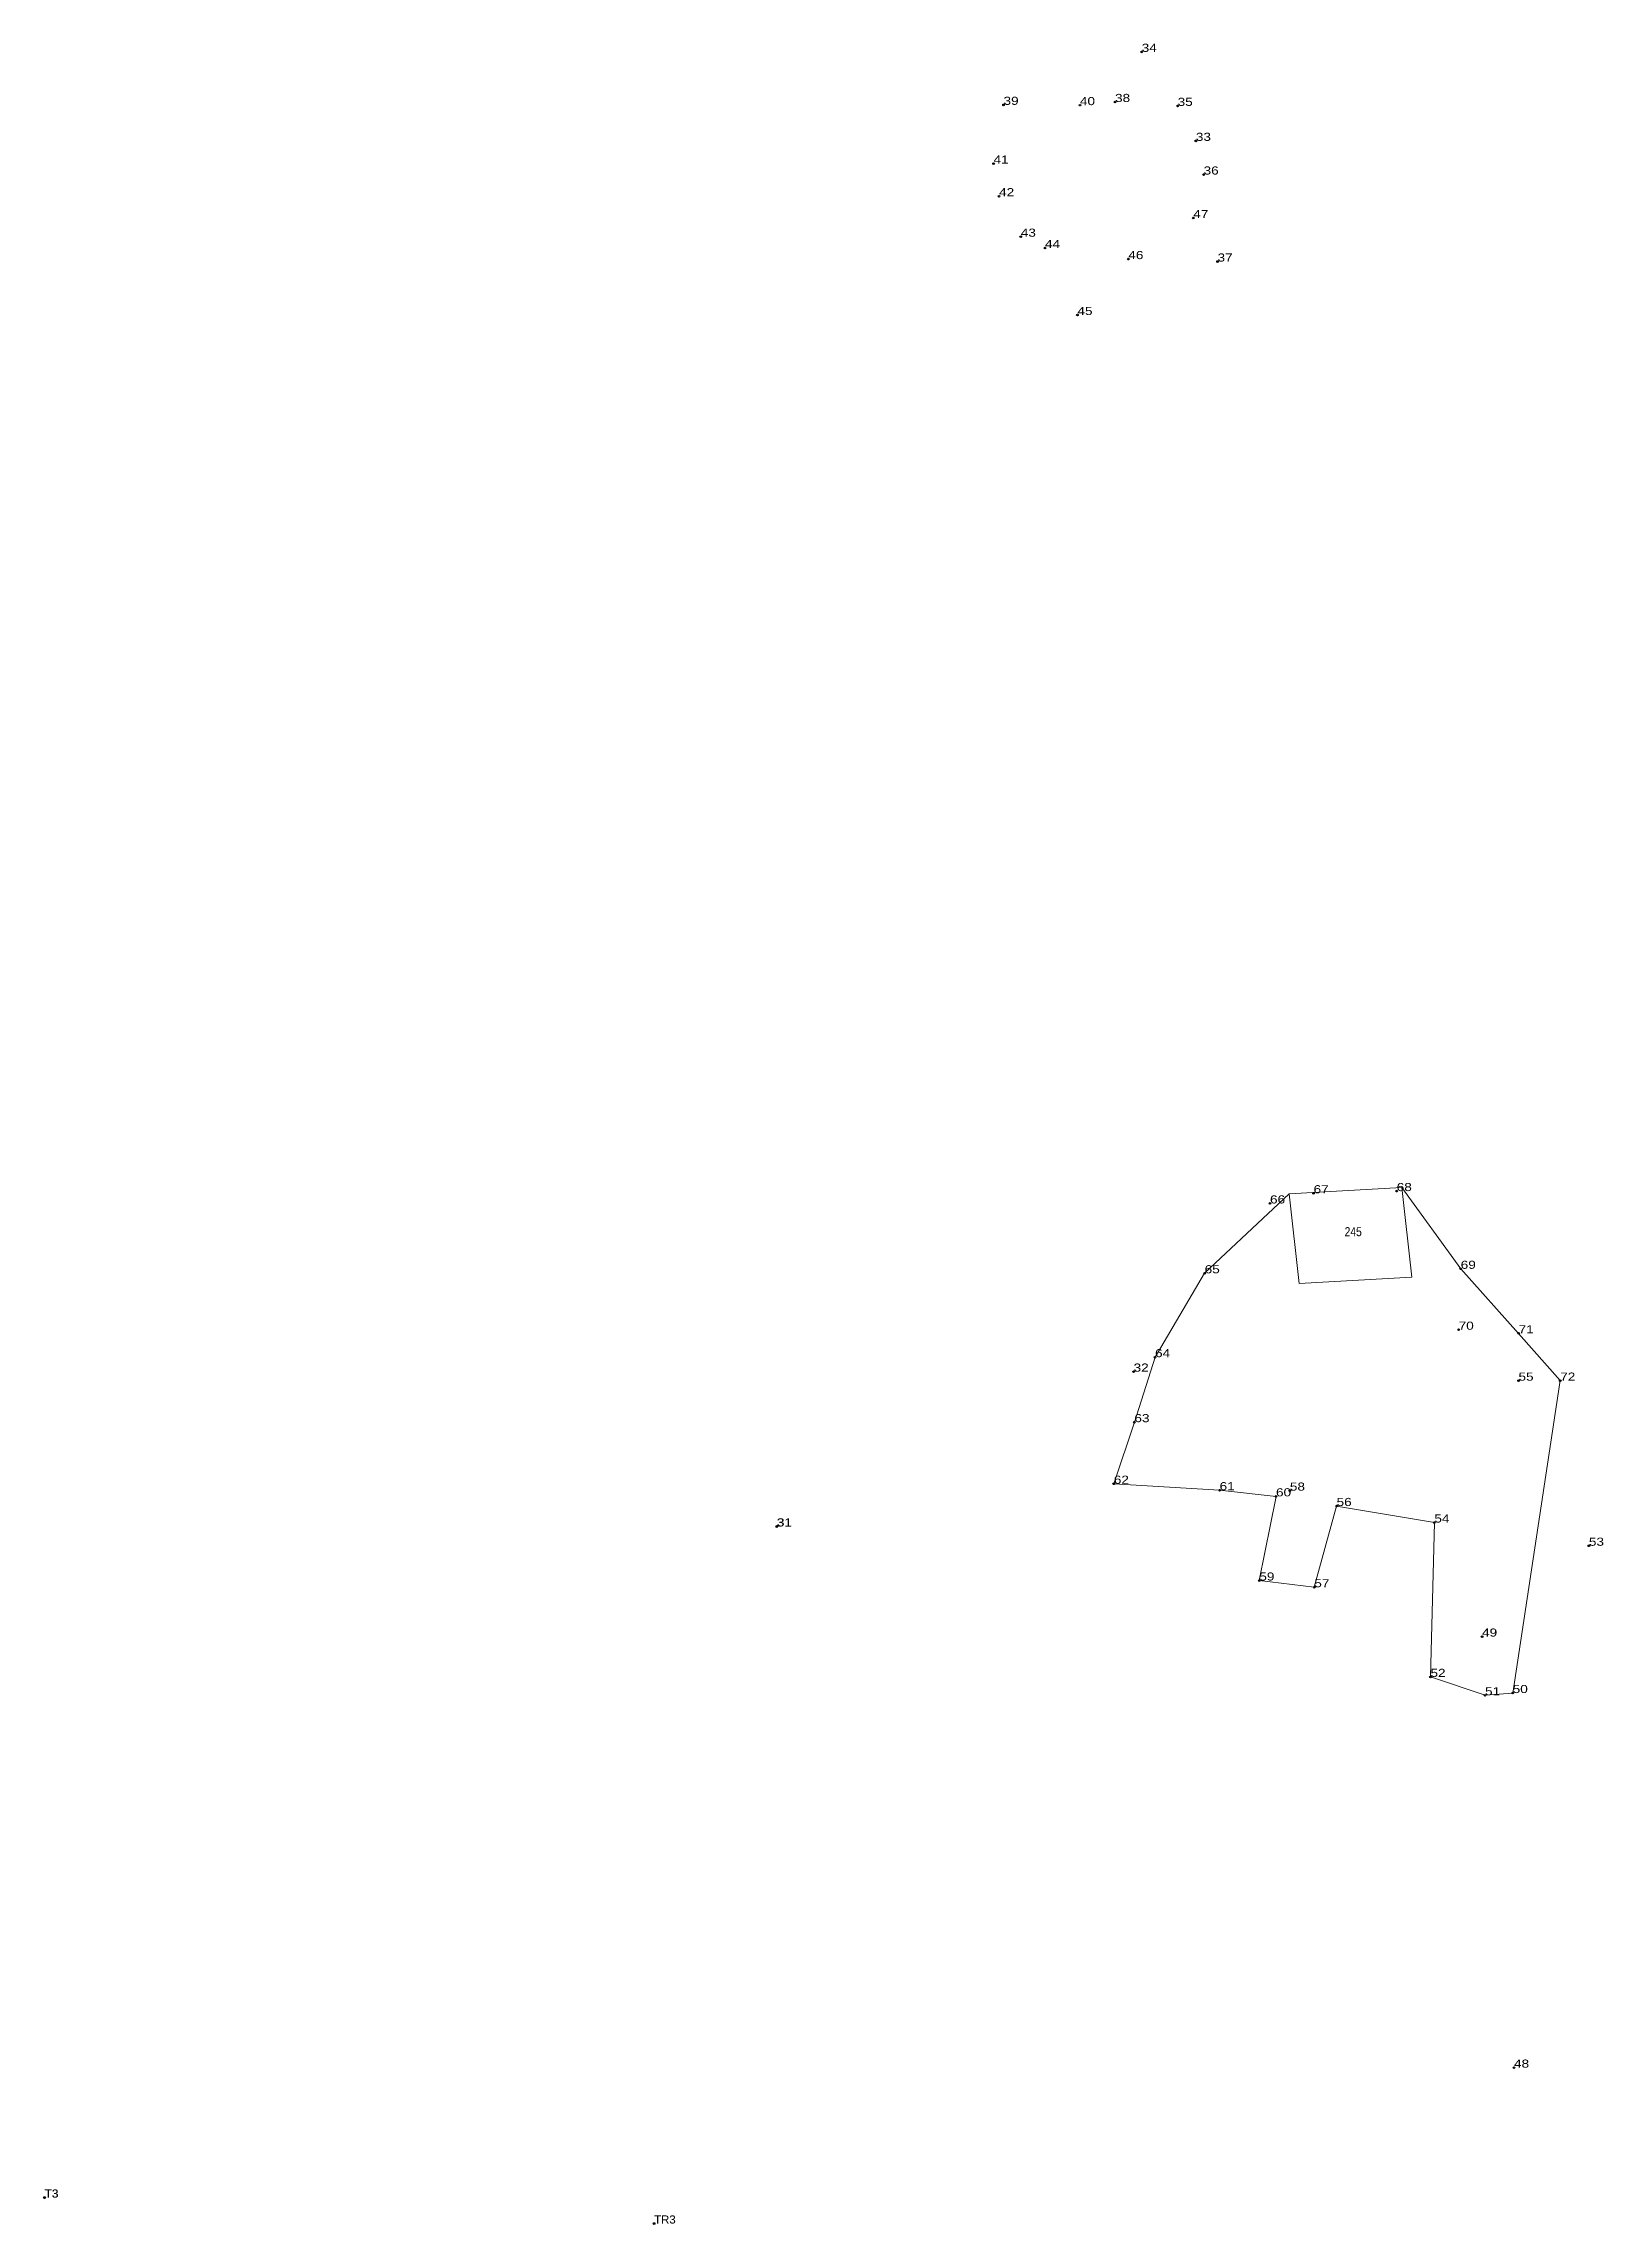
# Model space of a CAD drawing. Header units: metres. Extents: x 538671 to 539016, y 1836835 to 1837318.
import ezdxf
from ezdxf.enums import TextEntityAlignment as Align

# ---------------------------------------------------------------- set-up
doc = ezdxf.new("R2010")
doc.units = ezdxf.units.M
doc.header["$LTSCALE"] = 0.72
doc.header["$PDMODE"] = 32
doc.header["$PDSIZE"] = 0.36
doc.layers.add('10', color=7, linetype='Continuous', lineweight=13)
doc.layers.add('12', color=7, linetype='Continuous')
doc.layers.add('7', color=7, linetype='Continuous')

msp = doc.modelspace()

# ---------------------------------------------------------------- linework, layer by layer
at = {"layer": '10'}
for p, q in [((538997.71, 1837032.02), (539006.93, 1837021.54)), ((539006.93, 1837021.54), (538996.4, 1836952.34))]:
    msp.add_line(p, q, dxfattribs=at)
for points in [[(538908.02, 1836998.7), (538912.58, 1837012.34), (538917.16, 1837026.74), (538928.15, 1837045.32), (538946.84, 1837062.94)], [(538946.84, 1837062.94), (538971.8, 1837064.32), (538974.05, 1837044.45)], [(538946.84, 1837062.94), (538949.09, 1837043.07), (538974.05, 1837044.45)], [(538971.8, 1837064.32), (538984.88, 1837046.31), (538997.71, 1837032.02)], [(538908.02, 1836998.7), (538931.46, 1836997.27), (538943.96, 1836995.91), (538940.26, 1836977.26), (538952.44, 1836975.77), (538957.38, 1836993.77), (538979.04, 1836990.11), (538978.18, 1836955.91), (538990.27, 1836951.84), (538996.4, 1836952.34)]]:
    msp.add_lwpolyline(points, dxfattribs=at)
at = {"layer": '12'}
for p in [(538942.63, 1837060.79), (538952.28, 1837063.04), (538970.7, 1837063.53), (538984.88, 1837046.31), (538928.15, 1837045.32), (538984.42, 1837032.82), (538997.71, 1837032.02), (538917.16, 1837026.74), (538912.4, 1837023.54), (538912.4, 1837023.52), (538997.68, 1837021.53), (539006.93, 1837021.54), (538912.58, 1837012.34), (538908.02, 1836998.7), (538931.46, 1836997.27), (538943.96, 1836995.91), (538947.03, 1836997.18), (538957.38, 1836993.77), (538833.33, 1836989.23), (538833.39, 1836989.26), (538979.04, 1836990.11), (539013.28, 1836984.97), (538940.26, 1836977.26), (538952.44, 1836975.77), (538989.6, 1836964.85), (538989.62, 1836964.84), (538978.18, 1836955.91), (538990.27, 1836951.84), (538996.4, 1836952.34), (538996.69, 1836869.36), (538996.69, 1836869.35), (538671.08, 1836840.59), (538671.12, 1836840.59), (538671.13, 1836840.59), (538806.17, 1836834.83), (538806.18, 1836834.83)]:
    msp.add_point(p, dxfattribs=at)
at = {"layer": '7'}
for p in [(538914.2, 1837315.88), (538883.58, 1837304.14), (538900.51, 1837304.07), (538908.29, 1837304.77), (538922.16, 1837303.91), (538926.2, 1837296.16), (538881.37, 1837291.13), (538927.91, 1837288.7), (538882.6, 1837283.9), (538925.63, 1837279.06), (538887.41, 1837274.93), (538892.78, 1837272.43), (538911.23, 1837269.97), (538931, 1837269.43), (538899.96, 1837257.58)]:
    msp.add_point(p, dxfattribs=at)

# ---------------------------------------------------------------- texts
at = {"layer": '10', "width": 0.85}
msp.add_text('245', height=2, dxfattribs=at).set_placement((538961.06, 1837053.54), align=Align.CENTER)
at = {"layer": '12'}
for s, width, p in [('34', 1.25, (538914.2, 1837315.88)), ('39', 1.25, (538883.58, 1837304.14)), ('40', 1.25, (538900.51, 1837304.07)), ('38', 1.25, (538908.29, 1837304.77)), ('35', 1.25, (538922.16, 1837303.91)), ('33', 1.25, (538926.2, 1837296.16)), ('41', 1.25, (538881.37, 1837291.13)), ('36', 1.25, (538927.91, 1837288.7)), ('42', 1.25, (538882.6, 1837283.9)), ('47', 1.25, (538925.63, 1837279.06)), ('43', 1.25, (538887.41, 1837274.93)), ('44', 1.25, (538892.78, 1837272.43)), ('46', 1.25, (538911.23, 1837269.97)), ('37', 1.25, (538931, 1837269.43)), ('45', 1.25, (538899.96, 1837257.58)), ('68', 1.25, (538970.7, 1837063.53)), ('66', 1.25, (538942.63, 1837060.79)), ('67', 1.25, (538952.28, 1837063.04)), ('65', 1.25, (538928.15, 1837045.32)), ('69', 1.25, (538984.88, 1837046.31)), ('70', 1.25, (538984.42, 1837032.82)), ('71', 1.25, (538997.71, 1837032.02)), ('64', 1.25, (538917.16, 1837026.74)), ('32', 1.25, (538912.4, 1837023.54)), ('32', 1.25, (538912.4, 1837023.52)), ('55', 1.25, (538997.68, 1837021.53)), ('72', 1.25, (539006.93, 1837021.54)), ('63', 1.25, (538912.58, 1837012.34)), ('62', 1.25, (538908.02, 1836998.7)), ('61', 1.25, (538931.46, 1836997.27)), ('60', 1.25, (538943.96, 1836995.91)), ('58', 1.25, (538947.03, 1836997.18)), ('56', 1.25, (538957.38, 1836993.77)), ('31', 1.25, (538833.33, 1836989.23)), ('31', 1.25, (538833.39, 1836989.26)), ('54', 1.25, (538979.04, 1836990.11)), ('53', 1.25, (539013.28, 1836984.97)), ('59', 1.25, (538940.26, 1836977.26)), ('57', 1.25, (538952.44, 1836975.77)), ('49', 1.25, (538989.6, 1836964.85)), ('49', 1.25, (538989.62, 1836964.84)), ('52', 1.25, (538978.18, 1836955.91)), ('50', 1.25, (538996.4, 1836952.34)), ('51', 1.25, (538990.27, 1836951.84)), ('48', 1.25, (538996.69, 1836869.36)), ('48', 1.25, (538996.69, 1836869.35)), ('T3', 1.1, (538671.08, 1836840.59)), ('T3', 1.1, (538671.12, 1836840.59)), ('T3', 1.1, (538671.13, 1836840.59)), ('TR3', 1.05, (538806.17, 1836834.83)), ('TR3', 1.05, (538806.17, 1836834.83)), ('TR3', 1.05, (538806.18, 1836834.83))]:
    msp.add_text(s, height=1.8, dxfattribs=dict(at, width=width)).set_placement(p)

doc.saveas('drawing.dxf')
